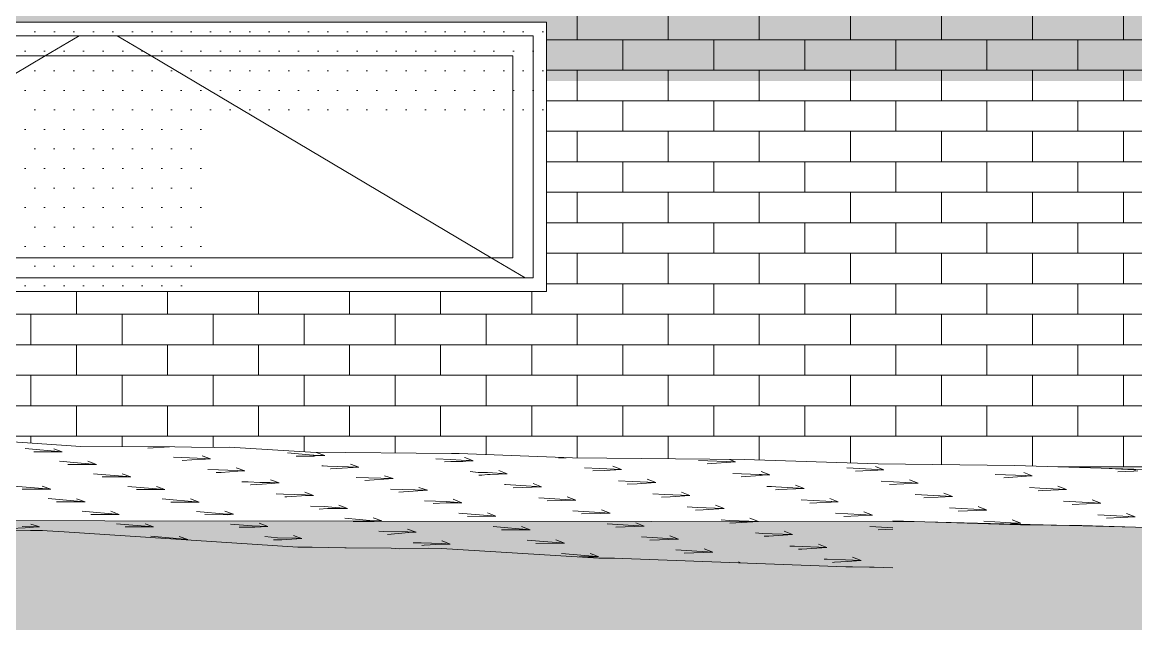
# Model space of a CAD drawing. Header units: metres. Extents: x -111189 to -108577, y -72951 to -72647.
# Drawn here: x -108848.355 to -108845.873, y -72948.398 to -72947.056 of the extents above; entities that cross this region are included whole.
import ezdxf

# ---------------------------------------------------------------- set-up
doc = ezdxf.new("R2010")
doc.units = ezdxf.units.M
doc.header["$MEASUREMENT"] = 0
doc.layers.add('00 - DESENHO 2D', color=7, linetype='Continuous')
doc.layers.add('01 - TERRENO PROPOSTO', color=7, linetype='Continuous')
pattern_1 = [(360, (-108689.58989, -72946.075524), (0.021783658, 0.043567315), [0, -0.043567315])]

# ---------------------------------------------------------------- blocks, each defined once
blk = doc.blocks.new('Corte Elem_1298_1', base_point=(-108689.5899, -72946.0755))
at = {"layer": '01 - TERRENO PROPOSTO', "color": 7, "linetype": 'Continuous', "lineweight": 13}
for p, q in [((-108848.2247, -72948.0021), (-108848.4927, -72947.9843)), ((-108848.0148, -72948.0032), (-108848.2247, -72948.0021)), ((-108848.0267, -72948.0031), (-108848.0753, -72948.0064)), ((-108847.9778, -72948.0042), (-108848.0148, -72948.0032)), ((-108847.9269, -72948.0046), (-108847.9778, -72948.0042)), ((-108847.8939, -72948.0041), (-108847.9269, -72948.0046)), ((-108847.7125, -72948.0153), (-108847.8939, -72948.0041)), ((-108848.2661, -72948.0144), (-108848.3488, -72948.0072)), ((-108848.2661, -72948.0144), (-108848.3298, -72948.0142)), ((-108848.2661, -72948.0144), (-108848.2852, -72948.0074)), ((-108847.9824, -72948.0276), (-108848.018, -72948.0265)), ((-108847.9769, -72948.0318), (-108847.999, -72948.0333)), ((-108847.948, -72948.0293), (-108847.9824, -72948.0276)), ((-108847.9467, -72948.0304), (-108847.9769, -72948.0318)), ((-108847.9353, -72948.0297), (-108847.9544, -72948.023)), ((-108847.9353, -72948.0297), (-108847.948, -72948.0293)), ((-108847.9353, -72948.0297), (-108847.9467, -72948.0304)), ((-108847.7068, -72948.0215), (-108847.7636, -72948.0167)), ((-108847.7047, -72948.0237), (-108847.7445, -72948.0239)), ((-108847.3981, -72948.018), (-108847.7125, -72948.0153)), ((-108847.7049, -72948.0215), (-108847.7068, -72948.0215)), ((-108847.6809, -72948.0222), (-108847.7049, -72948.0215)), ((-108847.7024, -72948.0235), (-108847.7047, -72948.0237)), ((-108847.6809, -72948.0222), (-108847.7024, -72948.0235)), ((-108847.6809, -72948.0222), (-108847.7, -72948.0158)), ((-108847.3995, -72948.0312), (-108847.4328, -72948.0302)), ((-108847.3768, -72948.0331), (-108847.3995, -72948.0312)), ((-108847.381, -72948.0181), (-108847.3981, -72948.018)), ((-108847.1281, -72948.0279), (-108847.381, -72948.0181)), ((-108847.3691, -72948.0269), (-108847.3692, -72948.0269)), ((-108847.3663, -72948.0279), (-108847.3691, -72948.0269)), ((-108847.3501, -72948.0341), (-108847.3663, -72948.0279)), ((-108847.1425, -72948.0273), (-108847.1593, -72948.0279)), ((-108846.7457, -72948.0317), (-108847.1281, -72948.0279)), ((-108846.7649, -72948.0365), (-108846.7783, -72948.0314)), ((-108846.4471, -72948.041), (-108846.7457, -72948.0317)), ((-108848.2319, -72948.0388), (-108848.2725, -72948.0352)), ((-108848.2326, -72948.0423), (-108848.2534, -72948.0423)), ((-108848.1898, -72948.0424), (-108848.2326, -72948.0423)), ((-108848.1898, -72948.0424), (-108848.2319, -72948.0388)), ((-108848.1898, -72948.0424), (-108848.2089, -72948.0354)), ((-108847.9179, -72948.0547), (-108847.9417, -72948.0536)), ((-108847.8763, -72948.0561), (-108847.9179, -72948.0547)), ((-108847.859, -72948.0569), (-108847.8781, -72948.05)), ((-108847.859, -72948.0569), (-108847.8763, -72948.0561)), ((-108847.6844, -72948.0458), (-108847.6873, -72948.0456)), ((-108847.675, -72948.0459), (-108847.6844, -72948.0458)), ((-108847.6046, -72948.0482), (-108847.675, -72948.0459)), ((-108847.6676, -72948.052), (-108847.6682, -72948.052)), ((-108847.6046, -72948.0482), (-108847.6676, -72948.052)), ((-108847.6046, -72948.0482), (-108847.6236, -72948.0417)), ((-108847.4, -72948.0358), (-108847.4137, -72948.0366)), ((-108847.3733, -72948.0356), (-108847.4, -72948.0358)), ((-108847.3602, -72948.0336), (-108847.3768, -72948.0331)), ((-108847.3589, -72948.0345), (-108847.3733, -72948.0356)), ((-108847.3578, -72948.0336), (-108847.3602, -72948.0336)), ((-108847.3568, -72948.0344), (-108847.3589, -72948.0345)), ((-108847.3501, -72948.0341), (-108847.3578, -72948.0336)), ((-108847.3501, -72948.0341), (-108847.3568, -72948.0344)), ((-108847.2738, -72948.0633), (-108847.2928, -72948.056)), ((-108847.0679, -72948.0518), (-108847.102, -72948.0497)), ((-108847.0572, -72948.0561), (-108847.0829, -72948.057)), ((-108847.0193, -72948.0536), (-108847.0679, -72948.0518)), ((-108847.0193, -72948.0536), (-108847.0572, -72948.0561)), ((-108847.0193, -72948.0536), (-108847.0384, -72948.0463)), ((-108846.7649, -72948.0365), (-108846.8475, -72948.0335)), ((-108846.7649, -72948.0365), (-108846.8285, -72948.0408)), ((-108846.4476, -72948.0539), (-108846.5168, -72948.05)), ((-108846.4476, -72948.0552), (-108846.4977, -72948.0574)), ((-108846.4474, -72948.0494), (-108846.4531, -72948.0472)), ((-108846.4341, -72948.0546), (-108846.4476, -72948.0539)), ((-108846.4341, -72948.0546), (-108846.4476, -72948.0552)), ((-108846.4341, -72948.0546), (-108846.4474, -72948.0494)), ((-108846.1431, -72948.0446), (-108846.4471, -72948.041)), ((-108845.8769, -72948.0527), (-108846.1431, -72948.0446)), ((-108845.8768, -72948.0545), (-108845.9315, -72948.0514)), ((-108845.836, -72948.054), (-108845.8769, -72948.0527)), ((-108845.8726, -72948.0547), (-108845.8768, -72948.0545)), ((-108848.1135, -72948.0704), (-108848.1962, -72948.0633)), ((-108848.1135, -72948.0704), (-108848.1771, -72948.0703)), ((-108848.1135, -72948.0704), (-108848.1325, -72948.0634)), ((-108847.9117, -72948.06), (-108847.9226, -72948.0605)), ((-108847.8748, -72948.0577), (-108847.9117, -72948.06)), ((-108847.859, -72948.0569), (-108847.8748, -72948.0577)), ((-108847.8515, -72948.0813), (-108847.8654, -72948.0809)), ((-108847.859, -72948.0569), (-108847.859, -72948.0569)), ((-108847.859, -72948.0569), (-108847.859, -72948.0569)), ((-108847.859, -72948.0569), (-108847.859, -72948.0569)), ((-108847.8257, -72948.0826), (-108847.8515, -72948.0813)), ((-108847.7827, -72948.0835), (-108847.8017, -72948.0767)), ((-108847.5282, -72948.0741), (-108847.6109, -72948.0715)), ((-108847.5282, -72948.0741), (-108847.5918, -72948.078)), ((-108847.5282, -72948.0741), (-108847.5473, -72948.0676)), ((-108847.339, -72948.06), (-108847.3565, -72948.0585)), ((-108847.3243, -72948.0604), (-108847.339, -72948.06)), ((-108847.3306, -72948.066), (-108847.3374, -72948.066)), ((-108847.318, -72948.065), (-108847.3306, -72948.066)), ((-108847.3179, -72948.0605), (-108847.3243, -72948.0604)), ((-108847.3119, -72948.0646), (-108847.318, -72948.065)), ((-108847.2738, -72948.0633), (-108847.3179, -72948.0605)), ((-108847.2738, -72948.0633), (-108847.3119, -72948.0646)), ((-108846.9955, -72948.0807), (-108847.0257, -72948.0788)), ((-108846.943, -72948.0826), (-108846.9955, -72948.0807)), ((-108846.943, -72948.0826), (-108846.962, -72948.0753)), ((-108846.7124, -72948.0646), (-108846.7712, -72948.0625)), ((-108846.7101, -72948.0669), (-108846.7521, -72948.0698)), ((-108846.7071, -72948.0648), (-108846.7124, -72948.0646)), ((-108846.705, -72948.0666), (-108846.7101, -72948.0669)), ((-108846.6885, -72948.0659), (-108846.7076, -72948.0584)), ((-108846.6885, -72948.0659), (-108846.7071, -72948.0648)), ((-108846.6885, -72948.0659), (-108846.705, -72948.0666)), ((-108846.3577, -72948.0844), (-108846.4404, -72948.0799)), ((-108846.3577, -72948.0844), (-108846.3768, -72948.077)), ((-108846.1178, -72948.0671), (-108846.186, -72948.0645)), ((-108846.1162, -72948.0685), (-108846.1669, -72948.0719)), ((-108846.1033, -72948.0679), (-108846.1223, -72948.0603)), ((-108846.1033, -72948.0679), (-108846.1178, -72948.0671)), ((-108846.1033, -72948.0679), (-108846.1162, -72948.0685)), ((-108845.8767, -72948.0573), (-108845.9124, -72948.059)), ((-108845.8679, -72948.0569), (-108845.8767, -72948.0573)), ((-108848.2916, -72948.0978), (-108848.3743, -72948.0906)), ((-108848.2916, -72948.0978), (-108848.3552, -72948.0976)), ((-108848.2916, -72948.0978), (-108848.3107, -72948.0908)), ((-108848.0371, -72948.0984), (-108848.1198, -72948.0913)), ((-108848.0371, -72948.0984), (-108848.1007, -72948.0983)), ((-108848.0371, -72948.0984), (-108848.0562, -72948.0914)), ((-108847.8454, -72948.0876), (-108847.8463, -72948.0876)), ((-108847.8207, -72948.0864), (-108847.8454, -72948.0876)), ((-108847.8023, -72948.0829), (-108847.8257, -72948.0826)), ((-108847.8003, -72948.0847), (-108847.8207, -72948.0864)), ((-108847.7827, -72948.0835), (-108847.8023, -72948.0829)), ((-108847.7827, -72948.0835), (-108847.8003, -72948.0847)), ((-108847.7063, -72948.1115), (-108847.7254, -72948.1043)), ((-108847.4519, -72948.1), (-108847.5346, -72948.0974)), ((-108847.4519, -72948.1), (-108847.5155, -72948.1039)), ((-108847.4519, -72948.1), (-108847.471, -72948.0936)), ((-108847.278, -72948.0874), (-108847.2801, -72948.0874)), ((-108847.1974, -72948.0925), (-108847.278, -72948.0874)), ((-108847.1974, -72948.0925), (-108847.261, -72948.0946)), ((-108847.1974, -72948.0925), (-108847.2165, -72948.0852)), ((-108846.9839, -72948.0853), (-108847.0066, -72948.0861)), ((-108846.943, -72948.0826), (-108846.9839, -72948.0853)), ((-108846.8666, -72948.1116), (-108846.8857, -72948.1043)), ((-108846.6848, -72948.0919), (-108846.6949, -72948.0915)), ((-108846.6752, -72948.0922), (-108846.6848, -72948.0919)), ((-108846.6681, -72948.0982), (-108846.6758, -72948.0988)), ((-108846.6122, -72948.0958), (-108846.6752, -72948.0922)), ((-108846.6122, -72948.0958), (-108846.6681, -72948.0982)), ((-108846.6122, -72948.0958), (-108846.6313, -72948.0883)), ((-108846.3577, -72948.0844), (-108846.4213, -72948.0873)), ((-108846.0864, -72948.095), (-108846.1096, -72948.0941)), ((-108846.0799, -72948.1008), (-108846.0905, -72948.1015)), ((-108846.0269, -72948.0983), (-108846.0864, -72948.095)), ((-108846.0269, -72948.0983), (-108846.0799, -72948.1008)), ((-108846.0269, -72948.0983), (-108846.046, -72948.0907)), ((-108848.2485, -72948.123), (-108848.2979, -72948.1186)), ((-108848.2491, -72948.1258), (-108848.2788, -72948.1257)), ((-108848.2152, -72948.1258), (-108848.2491, -72948.1258)), ((-108848.2152, -72948.1258), (-108848.2485, -72948.123)), ((-108848.2152, -72948.1258), (-108848.2343, -72948.1188)), ((-108847.9608, -72948.1264), (-108848.0435, -72948.1193)), ((-108847.9608, -72948.1264), (-108848.0244, -72948.1263)), ((-108847.9608, -72948.1264), (-108847.9799, -72948.1194)), ((-108847.7725, -72948.1085), (-108847.789, -72948.1083)), ((-108847.7241, -72948.11), (-108847.7725, -72948.1085)), ((-108847.7656, -72948.1145), (-108847.7699, -72948.1149)), ((-108847.7216, -72948.1116), (-108847.7656, -72948.1145)), ((-108847.7063, -72948.1115), (-108847.7241, -72948.11)), ((-108847.7063, -72948.1115), (-108847.7216, -72948.1116)), ((-108847.4095, -72948.1249), (-108847.4582, -72948.1233)), ((-108847.4099, -72948.128), (-108847.4391, -72948.1298)), ((-108847.3755, -72948.1278), (-108847.4099, -72948.128)), ((-108847.3755, -72948.1278), (-108847.4095, -72948.1249)), ((-108847.3755, -72948.1278), (-108847.3946, -72948.1202)), ((-108847.1211, -72948.1217), (-108847.2038, -72948.1165)), ((-108847.1211, -72948.1217), (-108847.1847, -72948.1238)), ((-108847.1211, -72948.1217), (-108847.1402, -72948.1144)), ((-108846.9231, -72948.1095), (-108846.9493, -72948.1079)), ((-108846.9106, -72948.1145), (-108846.9302, -72948.1152)), ((-108846.8666, -72948.1116), (-108846.9231, -72948.1095)), ((-108846.8666, -72948.1116), (-108846.9106, -72948.1145)), ((-108846.5358, -72948.1257), (-108846.6185, -72948.121)), ((-108846.5358, -72948.1257), (-108846.5994, -72948.1285)), ((-108846.5358, -72948.1257), (-108846.5549, -72948.1182)), ((-108846.2814, -72948.1142), (-108846.3641, -72948.1096)), ((-108846.2814, -72948.1142), (-108846.345, -72948.1171)), ((-108846.2814, -72948.1142), (-108846.3005, -72948.1067)), ((-108845.9506, -72948.1288), (-108846.0333, -72948.1242)), ((-108845.9506, -72948.1288), (-108846.0142, -72948.1318)), ((-108845.9506, -72948.1288), (-108845.9697, -72948.1212)), ((-108848.1389, -72948.1538), (-108848.2216, -72948.1467)), ((-108848.1389, -72948.1538), (-108848.2025, -72948.1537)), ((-108848.1389, -72948.1538), (-108848.158, -72948.1468)), ((-108847.8993, -72948.1531), (-108847.9671, -72948.1473)), ((-108847.8966, -72948.1544), (-108847.948, -72948.1543)), ((-108847.8844, -72948.1536), (-108847.9035, -72948.1469)), ((-108847.8844, -72948.1536), (-108847.8993, -72948.1531)), ((-108847.8844, -72948.1536), (-108847.8966, -72948.1544)), ((-108847.6824, -72948.136), (-108847.7127, -72948.1351)), ((-108847.675, -72948.1406), (-108847.6936, -72948.1419)), ((-108847.63, -72948.1404), (-108847.6824, -72948.136)), ((-108847.63, -72948.1404), (-108847.675, -72948.1406)), ((-108847.63, -72948.1404), (-108847.6491, -72948.1332)), ((-108847.2992, -72948.1579), (-108847.3819, -72948.1509)), ((-108847.2992, -72948.1579), (-108847.3183, -72948.1503)), ((-108847.0678, -72948.1494), (-108847.1274, -72948.1457)), ((-108847.0667, -72948.1516), (-108847.1083, -72948.1529)), ((-108847.0447, -72948.1508), (-108847.0678, -72948.1494)), ((-108847.0447, -72948.1508), (-108847.0667, -72948.1516)), ((-108847.0447, -72948.1508), (-108847.0638, -72948.1436)), ((-108846.8506, -72948.1384), (-108846.873, -72948.137)), ((-108846.8373, -72948.1437), (-108846.8539, -72948.1443)), ((-108846.7903, -72948.1406), (-108846.8506, -72948.1384)), ((-108846.7903, -72948.1406), (-108846.8373, -72948.1437)), ((-108846.7903, -72948.1406), (-108846.8094, -72948.1333)), ((-108846.4595, -72948.1556), (-108846.5422, -72948.1509)), ((-108846.4595, -72948.1556), (-108846.5231, -72948.1584)), ((-108846.4595, -72948.1556), (-108846.4786, -72948.1481)), ((-108846.2066, -72948.1439), (-108846.2877, -72948.1394)), ((-108846.2063, -72948.144), (-108846.2686, -72948.1469)), ((-108846.2206, -72948.1379), (-108846.2241, -72948.1365)), ((-108846.205, -72948.1439), (-108846.2206, -72948.1379)), ((-108846.205, -72948.1439), (-108846.2066, -72948.1439)), ((-108846.205, -72948.1439), (-108846.2063, -72948.144)), ((-108845.8742, -72948.1593), (-108845.9569, -72948.1546)), ((-108845.8742, -72948.1593), (-108845.8933, -72948.1517)), ((-108848.3209, -72948.1814), (-108848.3553, -72948.1807)), ((-108848.3233, -72948.1795), (-108848.3361, -72948.1754)), ((-108848.317, -72948.1816), (-108848.3233, -72948.1795)), ((-108848.0625, -72948.1818), (-108848.1452, -72948.1747)), ((-108848.0625, -72948.1818), (-108848.0816, -72948.1748)), ((-108847.8427, -72948.1794), (-108847.8908, -72948.1753)), ((-108847.8081, -72948.1805), (-108847.8427, -72948.1794)), ((-108847.8081, -72948.1805), (-108847.8364, -72948.1824)), ((-108847.8081, -72948.1805), (-108847.8272, -72948.1737)), ((-108847.5725, -72948.1678), (-108847.6363, -72948.1624)), ((-108847.5709, -72948.1694), (-108847.6172, -72948.1696)), ((-108847.5536, -72948.1679), (-108847.5727, -72948.1617)), ((-108847.5536, -72948.1679), (-108847.5725, -72948.1678)), ((-108847.5536, -72948.1679), (-108847.5709, -72948.1694)), ((-108847.2992, -72948.1579), (-108847.3628, -72948.1584)), ((-108847.2228, -72948.188), (-108847.2419, -72948.1805)), ((-108846.9684, -72948.1799), (-108847.0511, -72948.1748)), ((-108846.9684, -72948.1799), (-108847.032, -72948.1821)), ((-108846.9684, -72948.1799), (-108846.9875, -72948.1727)), ((-108846.7782, -72948.1673), (-108846.7966, -72948.1661)), ((-108846.7139, -72948.1696), (-108846.7782, -72948.1673)), ((-108846.764, -72948.1729), (-108846.7775, -72948.1734)), ((-108846.7139, -72948.1696), (-108846.764, -72948.1729)), ((-108846.7139, -72948.1696), (-108846.733, -72948.1623)), ((-108846.4524, -72948.1815), (-108846.4658, -72948.1808)), ((-108846.138, -72948.1732), (-108846.2114, -72948.1692)), ((-108846.136, -72948.1741), (-108846.1698, -72948.1756)), ((-108846.1287, -72948.1736), (-108846.1478, -72948.1662)), ((-108846.1287, -72948.1736), (-108846.138, -72948.1732)), ((-108846.1287, -72948.1736), (-108846.136, -72948.1741)), ((-108845.8742, -72948.1593), (-108845.9378, -72948.1622)), ((-108848.3492, -72948.1838), (-108848.3806, -72948.1851)), ((-108848.3205, -72948.1817), (-108848.3492, -72948.1838)), ((-108848.317, -72948.1816), (-108848.3209, -72948.1814)), ((-108848.317, -72948.1816), (-108848.3205, -72948.1817)), ((-108848.0625, -72948.1818), (-108848.1262, -72948.1817)), ((-108847.9862, -72948.2098), (-108848.0689, -72948.2027)), ((-108847.9862, -72948.2098), (-108848.0053, -72948.2028)), ((-108847.8364, -72948.1824), (-108847.8717, -72948.1823)), ((-108847.7861, -72948.2057), (-108847.8144, -72948.2033)), ((-108847.7408, -72948.2043), (-108847.7508, -72948.2007)), ((-108847.7317, -72948.2075), (-108847.7408, -72948.2043)), ((-108847.5501, -72948.1922), (-108847.56, -72948.1913)), ((-108847.4956, -72948.1926), (-108847.5501, -72948.1922)), ((-108847.4937, -72948.1942), (-108847.5409, -72948.1983)), ((-108847.4773, -72948.1932), (-108847.4964, -72948.1867)), ((-108847.4773, -72948.1932), (-108847.4956, -72948.1926)), ((-108847.4773, -72948.1932), (-108847.4937, -72948.1942)), ((-108847.2228, -72948.188), (-108847.3055, -72948.181)), ((-108847.2228, -72948.188), (-108847.2865, -72948.1885)), ((-108846.892, -72948.209), (-108846.9747, -72948.2039)), ((-108846.892, -72948.209), (-108846.9111, -72948.2017)), ((-108846.7058, -72948.1961), (-108846.7203, -72948.1952)), ((-108846.6376, -72948.1986), (-108846.7058, -72948.1961)), ((-108846.6907, -72948.2021), (-108846.7012, -72948.2025)), ((-108846.6376, -72948.1986), (-108846.6907, -72948.2021)), ((-108846.6376, -72948.1986), (-108846.6567, -72948.1913)), ((-108846.4143, -72948.1836), (-108846.4524, -72948.1815)), ((-108846.4143, -72948.1868), (-108846.4468, -72948.1882)), ((-108847.9862, -72948.2098), (-108847.998, -72948.2098)), ((-108847.7762, -72948.2103), (-108847.7954, -72948.2103)), ((-108847.7444, -72948.207), (-108847.7861, -72948.2057)), ((-108847.7429, -72948.2081), (-108847.7762, -72948.2103)), ((-108847.7372, -72948.2073), (-108847.7444, -72948.207)), ((-108847.7366, -72948.2078), (-108847.7429, -72948.2081)), ((-108847.7317, -72948.2075), (-108847.7372, -72948.2073)), ((-108847.7317, -72948.2075), (-108847.7366, -72948.2078)), ((-108847.4657, -72948.2171), (-108847.4836, -72948.2169)), ((-108847.4196, -72948.2185), (-108847.4657, -72948.2171)), ((-108847.4589, -72948.2226), (-108847.4646, -72948.2231)), ((-108847.4198, -72948.2203), (-108847.4589, -72948.2226)), ((-108847.419, -72948.213), (-108847.42, -72948.2127)), ((-108847.4009, -72948.2201), (-108847.4198, -72948.2203)), ((-108847.4009, -72948.2201), (-108847.4196, -72948.2185)), ((-108847.4009, -72948.2201), (-108847.419, -72948.213)), ((-108847.1465, -72948.2181), (-108847.2292, -72948.2111)), ((-108847.1465, -72948.2181), (-108847.2101, -72948.2186)), ((-108847.1465, -72948.2181), (-108847.1656, -72948.2106)), ((-108846.892, -72948.209), (-108846.9557, -72948.2112)), ((-108846.6333, -72948.225), (-108846.6439, -72948.2243)), ((-108846.5612, -72948.2276), (-108846.6333, -72948.225)), ((-108846.5612, -72948.2276), (-108846.6174, -72948.2313)), ((-108846.5612, -72948.2276), (-108846.5803, -72948.2203)), ((-108847.0746, -72948.2478), (-108847.1529, -72948.2412)), ((-108847.074, -72948.2482), (-108847.1138, -72948.2486)), ((-108847.079, -72948.2447), (-108847.0892, -72948.2407)), ((-108847.0757, -72948.2459), (-108847.079, -72948.2447)), ((-108847.0702, -72948.2479), (-108847.0757, -72948.2459)), ((-108847.0731, -72948.2479), (-108847.0746, -72948.2478)), ((-108847.0727, -72948.2481), (-108847.074, -72948.2482)), ((-108847.0702, -72948.2479), (-108847.0731, -72948.2479)), ((-108847.0702, -72948.2479), (-108847.0727, -72948.2481)), ((-108846.8157, -72948.2381), (-108846.8984, -72948.233)), ((-108846.8157, -72948.2381), (-108846.8793, -72948.2403)), ((-108846.8157, -72948.2381), (-108846.8348, -72948.2308)), ((-108846.6174, -72948.2313), (-108846.6249, -72948.2316)), ((-108846.5609, -72948.2538), (-108846.5676, -72948.2534)), ((-108846.5196, -72948.2553), (-108846.5609, -72948.2538)), ((-108846.4849, -72948.2565), (-108846.504, -72948.2493)), ((-108846.7535, -72948.2618), (-108846.7584, -72948.2599)), ((-108846.5441, -72948.2605), (-108846.5485, -72948.2607)), ((-108846.5162, -72948.2587), (-108846.5441, -72948.2605)), ((-108846.4849, -72948.2565), (-108846.5196, -72948.2553)), ((-108846.4849, -72948.2565), (-108846.5162, -72948.2587))]:
    blk.add_line(p, q, dxfattribs=at)
at = {"layer": '01 - TERRENO PROPOSTO', "color": 7, "linetype": 'Continuous', "lineweight": 20, "flags": 128}
for points in [[(-108846.4143, -72948.2727), (-108846.4559, -72948.2714), (-108846.4666, -72948.2711), (-108846.5039, -72948.2708), (-108846.5187, -72948.2706), (-108847.017, -72948.252), (-108847.0348, -72948.2513), (-108847.0685, -72948.2513), (-108847.0698, -72948.2513), (-108847.4208, -72948.2297), (-108847.4506, -72948.2294), (-108847.515, -72948.2304), (-108847.5329, -72948.2293), (-108847.6328, -72948.2286), (-108847.6363, -72948.2287), (-108847.7086, -72948.2268), (-108847.7142, -72948.2268), (-108847.7182, -72948.2267), (-108847.7412, -72948.2266), (-108848.2622, -72948.1926), (-108848.3, -72948.1901), (-108848.3105, -72948.1898), (-108848.3368, -72948.1899), (-108848.4834, -72948.1868)], [(-108846.4143, -72948.1684), (-108846.1296, -72948.1768), (-108845.9927, -72948.1784), (-108845.8729, -72948.1821), (-108845.5854, -72948.1904)]]:
    blk.add_lwpolyline(points, dxfattribs=at)
blk = doc.blocks.new('*X1972', base_point=(-108689.5899, -72946.0755))
at = {"color": 254, "linetype": 'Continuous', "lineweight": 13}
for p, q in [((-108847.1179, -72947.0955), (-108847.1179, -72947.0275)), ((-108846.9149, -72947.0955), (-108846.9149, -72947.0275)), ((-108846.7119, -72947.0955), (-108846.7119, -72947.0275)), ((-108846.5089, -72947.0955), (-108846.5089, -72947.0275)), ((-108846.3059, -72947.0955), (-108846.3059, -72947.0275)), ((-108846.1029, -72947.0955), (-108846.1029, -72947.0275)), ((-108845.8999, -72947.0955), (-108845.8999, -72947.0275)), ((-108847.1865, -72947.0955), (-108847.1179, -72947.0955)), ((-108847.1179, -72947.0955), (-108846.9149, -72947.0955)), ((-108847.0164, -72947.0955), (-108847.0164, -72947.1635)), ((-108846.9149, -72947.0955), (-108846.7119, -72947.0955)), ((-108846.8134, -72947.0955), (-108846.8134, -72947.1635)), ((-108846.7119, -72947.0955), (-108846.5089, -72947.0955)), ((-108846.6104, -72947.0955), (-108846.6104, -72947.1635)), ((-108846.5089, -72947.0955), (-108846.3059, -72947.0955)), ((-108846.4074, -72947.0955), (-108846.4074, -72947.1635)), ((-108846.3059, -72947.0955), (-108846.1029, -72947.0955)), ((-108846.2044, -72947.0955), (-108846.2044, -72947.1635)), ((-108846.1029, -72947.0955), (-108845.8999, -72947.0955)), ((-108846.0014, -72947.0955), (-108846.0014, -72947.1635)), ((-108845.8999, -72947.0955), (-108845.836, -72947.0955)), ((-108847.1865, -72947.1635), (-108847.1179, -72947.1635)), ((-108847.1179, -72947.1635), (-108846.9149, -72947.1635)), ((-108847.1179, -72947.2315), (-108847.1179, -72947.1635)), ((-108846.9149, -72947.1635), (-108846.7119, -72947.1635)), ((-108846.9149, -72947.2315), (-108846.9149, -72947.1635)), ((-108846.7119, -72947.1635), (-108846.5089, -72947.1635)), ((-108846.7119, -72947.2315), (-108846.7119, -72947.1635)), ((-108846.5089, -72947.1635), (-108846.3059, -72947.1635)), ((-108846.5089, -72947.2315), (-108846.5089, -72947.1635)), ((-108846.3059, -72947.1635), (-108846.1029, -72947.1635)), ((-108846.3059, -72947.2315), (-108846.3059, -72947.1635)), ((-108846.1029, -72947.1635), (-108845.8999, -72947.1635)), ((-108846.1029, -72947.2315), (-108846.1029, -72947.1635)), ((-108845.8999, -72947.1635), (-108845.836, -72947.1635)), ((-108845.8999, -72947.2315), (-108845.8999, -72947.1635)), ((-108847.1865, -72947.2315), (-108847.1179, -72947.2315)), ((-108847.1179, -72947.2315), (-108846.9149, -72947.2315)), ((-108847.0164, -72947.2315), (-108847.0164, -72947.2995)), ((-108846.9149, -72947.2315), (-108846.7119, -72947.2315)), ((-108846.8134, -72947.2315), (-108846.8134, -72947.2995)), ((-108846.7119, -72947.2315), (-108846.5089, -72947.2315)), ((-108846.6104, -72947.2315), (-108846.6104, -72947.2995)), ((-108846.5089, -72947.2315), (-108846.3059, -72947.2315)), ((-108846.4074, -72947.2315), (-108846.4074, -72947.2995)), ((-108846.3059, -72947.2315), (-108846.1029, -72947.2315)), ((-108846.2044, -72947.2315), (-108846.2044, -72947.2995)), ((-108846.1029, -72947.2315), (-108845.8999, -72947.2315)), ((-108846.0014, -72947.2315), (-108846.0014, -72947.2995)), ((-108845.8999, -72947.2315), (-108845.836, -72947.2315)), ((-108847.1865, -72947.2995), (-108847.1179, -72947.2995)), ((-108847.1179, -72947.2995), (-108846.9149, -72947.2995)), ((-108847.1179, -72947.3675), (-108847.1179, -72947.2995)), ((-108846.9149, -72947.2995), (-108846.7119, -72947.2995)), ((-108846.9149, -72947.3675), (-108846.9149, -72947.2995)), ((-108846.7119, -72947.2995), (-108846.5089, -72947.2995)), ((-108846.7119, -72947.3675), (-108846.7119, -72947.2995)), ((-108846.5089, -72947.2995), (-108846.3059, -72947.2995)), ((-108846.5089, -72947.3675), (-108846.5089, -72947.2995)), ((-108846.3059, -72947.2995), (-108846.1029, -72947.2995)), ((-108846.3059, -72947.3675), (-108846.3059, -72947.2995)), ((-108846.1029, -72947.2995), (-108845.8999, -72947.2995)), ((-108846.1029, -72947.3675), (-108846.1029, -72947.2995)), ((-108845.8999, -72947.2995), (-108845.836, -72947.2995)), ((-108845.8999, -72947.3675), (-108845.8999, -72947.2995)), ((-108847.1865, -72947.3675), (-108847.1179, -72947.3675)), ((-108847.1179, -72947.3675), (-108846.9149, -72947.3675)), ((-108847.0164, -72947.3675), (-108847.0164, -72947.4355)), ((-108846.9149, -72947.3675), (-108846.7119, -72947.3675)), ((-108846.8134, -72947.3675), (-108846.8134, -72947.4355)), ((-108846.7119, -72947.3675), (-108846.5089, -72947.3675)), ((-108846.6104, -72947.3675), (-108846.6104, -72947.4355)), ((-108846.5089, -72947.3675), (-108846.3059, -72947.3675)), ((-108846.4074, -72947.3675), (-108846.4074, -72947.4355)), ((-108846.3059, -72947.3675), (-108846.1029, -72947.3675)), ((-108846.2044, -72947.3675), (-108846.2044, -72947.4355)), ((-108846.1029, -72947.3675), (-108845.8999, -72947.3675)), ((-108846.0014, -72947.3675), (-108846.0014, -72947.4355)), ((-108845.8999, -72947.3675), (-108845.836, -72947.3675)), ((-108847.1865, -72947.4355), (-108847.1179, -72947.4355)), ((-108847.1179, -72947.4355), (-108846.9149, -72947.4355)), ((-108847.1179, -72947.5035), (-108847.1179, -72947.4355)), ((-108846.9149, -72947.4355), (-108846.7119, -72947.4355)), ((-108846.9149, -72947.5035), (-108846.9149, -72947.4355)), ((-108846.7119, -72947.4355), (-108846.5089, -72947.4355)), ((-108846.7119, -72947.5035), (-108846.7119, -72947.4355)), ((-108846.5089, -72947.4355), (-108846.3059, -72947.4355)), ((-108846.5089, -72947.5035), (-108846.5089, -72947.4355)), ((-108846.3059, -72947.4355), (-108846.1029, -72947.4355)), ((-108846.3059, -72947.5035), (-108846.3059, -72947.4355)), ((-108846.1029, -72947.4355), (-108845.8999, -72947.4355)), ((-108846.1029, -72947.5035), (-108846.1029, -72947.4355)), ((-108845.8999, -72947.4355), (-108845.836, -72947.4355)), ((-108845.8999, -72947.5035), (-108845.8999, -72947.4355)), ((-108847.1865, -72947.5035), (-108847.1179, -72947.5035)), ((-108847.1179, -72947.5035), (-108846.9149, -72947.5035)), ((-108847.0164, -72947.5035), (-108847.0164, -72947.5715)), ((-108846.9149, -72947.5035), (-108846.7119, -72947.5035)), ((-108846.8134, -72947.5035), (-108846.8134, -72947.5715)), ((-108846.7119, -72947.5035), (-108846.5089, -72947.5035)), ((-108846.6104, -72947.5035), (-108846.6104, -72947.5715)), ((-108846.5089, -72947.5035), (-108846.3059, -72947.5035)), ((-108846.4074, -72947.5035), (-108846.4074, -72947.5715)), ((-108846.3059, -72947.5035), (-108846.1029, -72947.5035)), ((-108846.2044, -72947.5035), (-108846.2044, -72947.5715)), ((-108846.1029, -72947.5035), (-108845.8999, -72947.5035)), ((-108846.0014, -72947.5035), (-108846.0014, -72947.5715)), ((-108845.8999, -72947.5035), (-108845.836, -72947.5035)), ((-108847.1865, -72947.5715), (-108847.1179, -72947.5715)), ((-108847.1179, -72947.5715), (-108846.9149, -72947.5715)), ((-108847.1179, -72947.6395), (-108847.1179, -72947.5715)), ((-108846.9149, -72947.5715), (-108846.7119, -72947.5715)), ((-108846.9149, -72947.6395), (-108846.9149, -72947.5715)), ((-108846.7119, -72947.5715), (-108846.5089, -72947.5715)), ((-108846.7119, -72947.6395), (-108846.7119, -72947.5715)), ((-108846.5089, -72947.5715), (-108846.3059, -72947.5715)), ((-108846.5089, -72947.6395), (-108846.5089, -72947.5715)), ((-108846.3059, -72947.5715), (-108846.1029, -72947.5715)), ((-108846.3059, -72947.6395), (-108846.3059, -72947.5715)), ((-108846.1029, -72947.5715), (-108845.8999, -72947.5715)), ((-108846.1029, -72947.6395), (-108846.1029, -72947.5715)), ((-108845.8999, -72947.5715), (-108845.836, -72947.5715)), ((-108845.8999, -72947.6395), (-108845.8999, -72947.5715)), ((-108848.2344, -72947.6564), (-108848.2344, -72947.7075)), ((-108848.0314, -72947.6564), (-108848.0314, -72947.7075)), ((-108847.8284, -72947.6564), (-108847.8284, -72947.7075)), ((-108847.6254, -72947.6564), (-108847.6254, -72947.7075)), ((-108847.4224, -72947.6564), (-108847.4224, -72947.7075)), ((-108847.2194, -72947.6564), (-108847.2194, -72947.7075)), ((-108847.1865, -72947.6395), (-108847.1179, -72947.6395)), ((-108847.1179, -72947.6395), (-108846.9149, -72947.6395)), ((-108847.0164, -72947.6395), (-108847.0164, -72947.7075)), ((-108846.9149, -72947.6395), (-108846.7119, -72947.6395)), ((-108846.8134, -72947.6395), (-108846.8134, -72947.7075)), ((-108846.7119, -72947.6395), (-108846.5089, -72947.6395)), ((-108846.6104, -72947.6395), (-108846.6104, -72947.7075)), ((-108846.5089, -72947.6395), (-108846.3059, -72947.6395)), ((-108846.4074, -72947.6395), (-108846.4074, -72947.7075)), ((-108846.3059, -72947.6395), (-108846.1029, -72947.6395)), ((-108846.2044, -72947.6395), (-108846.2044, -72947.7075)), ((-108846.1029, -72947.6395), (-108845.8999, -72947.6395)), ((-108846.0014, -72947.6395), (-108846.0014, -72947.7075)), ((-108845.8999, -72947.6395), (-108845.836, -72947.6395)), ((-108848.5389, -72947.7075), (-108848.3359, -72947.7075)), ((-108848.3359, -72947.7075), (-108848.1329, -72947.7075)), ((-108848.3359, -72947.7755), (-108848.3359, -72947.7075)), ((-108848.1329, -72947.7075), (-108847.9299, -72947.7075)), ((-108848.1329, -72947.7755), (-108848.1329, -72947.7075)), ((-108847.9299, -72947.7075), (-108847.7269, -72947.7075)), ((-108847.9299, -72947.7755), (-108847.9299, -72947.7075)), ((-108847.7269, -72947.7075), (-108847.5239, -72947.7075)), ((-108847.7269, -72947.7755), (-108847.7269, -72947.7075)), ((-108847.5239, -72947.7075), (-108847.3209, -72947.7075)), ((-108847.5239, -72947.7755), (-108847.5239, -72947.7075)), ((-108847.3209, -72947.7075), (-108847.1179, -72947.7075)), ((-108847.3209, -72947.7755), (-108847.3209, -72947.7075)), ((-108847.1179, -72947.7075), (-108846.9149, -72947.7075)), ((-108847.1179, -72947.7755), (-108847.1179, -72947.7075)), ((-108846.9149, -72947.7075), (-108846.7119, -72947.7075)), ((-108846.9149, -72947.7755), (-108846.9149, -72947.7075)), ((-108846.7119, -72947.7075), (-108846.5089, -72947.7075)), ((-108846.7119, -72947.7755), (-108846.7119, -72947.7075)), ((-108846.5089, -72947.7075), (-108846.3059, -72947.7075)), ((-108846.5089, -72947.7755), (-108846.5089, -72947.7075)), ((-108846.3059, -72947.7075), (-108846.1029, -72947.7075)), ((-108846.3059, -72947.7755), (-108846.3059, -72947.7075)), ((-108846.1029, -72947.7075), (-108845.8999, -72947.7075)), ((-108846.1029, -72947.7755), (-108846.1029, -72947.7075)), ((-108845.8999, -72947.7075), (-108845.836, -72947.7075)), ((-108845.8999, -72947.7755), (-108845.8999, -72947.7075)), ((-108848.5389, -72947.7755), (-108848.3359, -72947.7755)), ((-108848.3359, -72947.7755), (-108848.1329, -72947.7755)), ((-108848.2344, -72947.7755), (-108848.2344, -72947.8435)), ((-108848.1329, -72947.7755), (-108847.9299, -72947.7755)), ((-108848.0314, -72947.7755), (-108848.0314, -72947.8435)), ((-108847.9299, -72947.7755), (-108847.7269, -72947.7755)), ((-108847.8284, -72947.7755), (-108847.8284, -72947.8435)), ((-108847.7269, -72947.7755), (-108847.5239, -72947.7755)), ((-108847.6254, -72947.7755), (-108847.6254, -72947.8435)), ((-108847.5239, -72947.7755), (-108847.3209, -72947.7755)), ((-108847.4224, -72947.7755), (-108847.4224, -72947.8435)), ((-108847.3209, -72947.7755), (-108847.1179, -72947.7755)), ((-108847.2194, -72947.7755), (-108847.2194, -72947.8435)), ((-108847.1179, -72947.7755), (-108846.9149, -72947.7755)), ((-108847.0164, -72947.7755), (-108847.0164, -72947.8435)), ((-108846.9149, -72947.7755), (-108846.7119, -72947.7755)), ((-108846.8134, -72947.7755), (-108846.8134, -72947.8435)), ((-108846.7119, -72947.7755), (-108846.5089, -72947.7755)), ((-108846.6104, -72947.7755), (-108846.6104, -72947.8435)), ((-108846.5089, -72947.7755), (-108846.3059, -72947.7755)), ((-108846.4074, -72947.7755), (-108846.4074, -72947.8435)), ((-108846.3059, -72947.7755), (-108846.1029, -72947.7755)), ((-108846.2044, -72947.7755), (-108846.2044, -72947.8435)), ((-108846.1029, -72947.7755), (-108845.8999, -72947.7755)), ((-108846.0014, -72947.7755), (-108846.0014, -72947.8435)), ((-108845.8999, -72947.7755), (-108845.836, -72947.7755)), ((-108848.5389, -72947.8435), (-108848.3359, -72947.8435)), ((-108848.3359, -72947.8435), (-108848.1329, -72947.8435)), ((-108848.3359, -72947.9115), (-108848.3359, -72947.8435)), ((-108848.1329, -72947.8435), (-108847.9299, -72947.8435)), ((-108848.1329, -72947.9115), (-108848.1329, -72947.8435)), ((-108847.9299, -72947.8435), (-108847.7269, -72947.8435)), ((-108847.9299, -72947.9115), (-108847.9299, -72947.8435)), ((-108847.7269, -72947.8435), (-108847.5239, -72947.8435)), ((-108847.7269, -72947.9115), (-108847.7269, -72947.8435)), ((-108847.5239, -72947.8435), (-108847.3209, -72947.8435)), ((-108847.5239, -72947.9115), (-108847.5239, -72947.8435)), ((-108847.3209, -72947.8435), (-108847.1179, -72947.8435)), ((-108847.3209, -72947.9115), (-108847.3209, -72947.8435)), ((-108847.1179, -72947.8435), (-108846.9149, -72947.8435)), ((-108847.1179, -72947.9115), (-108847.1179, -72947.8435)), ((-108846.9149, -72947.8435), (-108846.7119, -72947.8435)), ((-108846.9149, -72947.9115), (-108846.9149, -72947.8435)), ((-108846.7119, -72947.8435), (-108846.5089, -72947.8435)), ((-108846.7119, -72947.9115), (-108846.7119, -72947.8435)), ((-108846.5089, -72947.8435), (-108846.3059, -72947.8435)), ((-108846.5089, -72947.9115), (-108846.5089, -72947.8435)), ((-108846.3059, -72947.8435), (-108846.1029, -72947.8435)), ((-108846.3059, -72947.9115), (-108846.3059, -72947.8435)), ((-108846.1029, -72947.8435), (-108845.8999, -72947.8435)), ((-108846.1029, -72947.9115), (-108846.1029, -72947.8435)), ((-108845.8999, -72947.8435), (-108845.836, -72947.8435)), ((-108845.8999, -72947.9115), (-108845.8999, -72947.8435)), ((-108848.5389, -72947.9115), (-108848.3359, -72947.9115)), ((-108848.3359, -72947.9115), (-108848.1329, -72947.9115)), ((-108848.2344, -72947.9115), (-108848.2344, -72947.9795)), ((-108848.1329, -72947.9115), (-108847.9299, -72947.9115)), ((-108848.0314, -72947.9115), (-108848.0314, -72947.9795)), ((-108847.9299, -72947.9115), (-108847.7269, -72947.9115)), ((-108847.8284, -72947.9115), (-108847.8284, -72947.9795)), ((-108847.7269, -72947.9115), (-108847.5239, -72947.9115)), ((-108847.6254, -72947.9115), (-108847.6254, -72947.9795)), ((-108847.5239, -72947.9115), (-108847.3209, -72947.9115)), ((-108847.4224, -72947.9115), (-108847.4224, -72947.9795)), ((-108847.3209, -72947.9115), (-108847.1179, -72947.9115)), ((-108847.2194, -72947.9115), (-108847.2194, -72947.9795)), ((-108847.1179, -72947.9115), (-108846.9149, -72947.9115)), ((-108847.0164, -72947.9115), (-108847.0164, -72947.9795)), ((-108846.9149, -72947.9115), (-108846.7119, -72947.9115)), ((-108846.8134, -72947.9115), (-108846.8134, -72947.9795)), ((-108846.7119, -72947.9115), (-108846.5089, -72947.9115)), ((-108846.6104, -72947.9115), (-108846.6104, -72947.9795)), ((-108846.5089, -72947.9115), (-108846.3059, -72947.9115)), ((-108846.4074, -72947.9115), (-108846.4074, -72947.9795)), ((-108846.3059, -72947.9115), (-108846.1029, -72947.9115)), ((-108846.2044, -72947.9115), (-108846.2044, -72947.9795)), ((-108846.1029, -72947.9115), (-108845.8999, -72947.9115)), ((-108846.0014, -72947.9115), (-108846.0014, -72947.9795)), ((-108845.8999, -72947.9115), (-108845.836, -72947.9115)), ((-108848.5389, -72947.9795), (-108848.3359, -72947.9795)), ((-108848.3359, -72947.9795), (-108848.1329, -72947.9795)), ((-108848.3359, -72947.9947), (-108848.3359, -72947.9795)), ((-108848.1329, -72947.9795), (-108847.9299, -72947.9795)), ((-108848.1329, -72948.0026), (-108848.1329, -72947.9795)), ((-108847.9299, -72947.9795), (-108847.7269, -72947.9795)), ((-108847.9299, -72948.0045), (-108847.9299, -72947.9795)), ((-108847.7269, -72947.9795), (-108847.5239, -72947.9795)), ((-108847.7269, -72948.0144), (-108847.7269, -72947.9795)), ((-108847.5239, -72947.9795), (-108847.3209, -72947.9795)), ((-108847.5239, -72948.0169), (-108847.5239, -72947.9795)), ((-108847.3209, -72947.9795), (-108847.1179, -72947.9795)), ((-108847.3209, -72948.0204), (-108847.3209, -72947.9795)), ((-108847.1179, -72947.9795), (-108846.9149, -72947.9795)), ((-108847.1179, -72948.028), (-108847.1179, -72947.9795)), ((-108846.9149, -72947.9795), (-108846.7119, -72947.9795)), ((-108846.9149, -72948.03), (-108846.9149, -72947.9795)), ((-108846.7119, -72947.9795), (-108846.5089, -72947.9795)), ((-108846.7119, -72948.0328), (-108846.7119, -72947.9795)), ((-108846.5089, -72947.9795), (-108846.3059, -72947.9795)), ((-108846.5089, -72948.0391), (-108846.5089, -72947.9795)), ((-108846.3059, -72947.9795), (-108846.1029, -72947.9795)), ((-108846.3059, -72948.0427), (-108846.3059, -72947.9795)), ((-108846.1029, -72947.9795), (-108845.8999, -72947.9795)), ((-108846.1029, -72948.0458), (-108846.1029, -72947.9795)), ((-108845.8999, -72947.9795), (-108845.836, -72947.9795)), ((-108845.8999, -72948.0475), (-108845.8999, -72947.9795)), ((-108846.0462, -72948.0475), (-108845.8999, -72948.0475)), ((-108846.0014, -72948.0475), (-108846.0014, -72948.0489)), ((-108845.8999, -72948.0475), (-108845.836, -72948.0475))]:
    blk.add_line(p, q, dxfattribs=at)
blk = doc.blocks.new('Corte Elem_1301_1', base_point=(-108689.5899, -72946.0755))
at = {"linetype": 'Continuous', "lineweight": 13}
h = blk.add_hatch(dxfattribs=at)
h.set_pattern_fill('DOTS_0001', color=251, style=0, pattern_type=2)
h.set_pattern_definition(pattern_1)
h.paths.add_polyline_path([(-108850.536, -72946.4956), (-108850.536, -72947.9541), (-108850.4218, -72947.9543), (-108850.4218, -72947.5992), (-108849.1854, -72947.5992), (-108849.1854, -72947.0564), (-108847.1865, -72947.0564), (-108847.1865, -72947.1876), (-108845.836, -72947.1876), (-108845.836, -72946.4956)])
at = {"lineweight": 0}
blk.add_blockref('*X1972', (-108689.5899, -72946.0755), dxfattribs=at)
blk = doc.blocks.new('Corte Elem_1426_1', base_point=(-108689.5899, -72946.0755))
at = {"linetype": 'Continuous', "lineweight": 13}
h = blk.add_hatch(dxfattribs=at)
h.set_pattern_fill('DOTS_0001', color=251, style=0, pattern_type=2)
h.set_pattern_definition(pattern_1)
h.paths.add_polyline_path([(-108849.1854, -72947.0564), (-108849.1854, -72947.0864), (-108849.1554, -72947.0864), (-108847.2165, -72947.0864), (-108847.1865, -72947.0864), (-108847.1865, -72947.0564)])
h = blk.add_hatch(dxfattribs=at)
h.set_pattern_fill('DOTS_0001', color=251, style=0, pattern_type=2)
h.set_pattern_definition(pattern_1)
h.paths.add_polyline_path([(-108849.1854, -72947.0864), (-108849.1854, -72947.6264), (-108849.1554, -72947.6264), (-108849.1554, -72947.0864)])
h = blk.add_hatch(dxfattribs=at)
h.set_pattern_fill('DOTS_0001', color=251, style=0, pattern_type=2)
h.set_pattern_definition(pattern_1)
h.paths.add_polyline_path([(-108849.1554, -72947.1314), (-108849.1104, -72947.1314), (-108847.2615, -72947.1314), (-108847.2165, -72947.1314), (-108847.2165, -72947.0864), (-108849.1554, -72947.0864)])
h = blk.add_hatch(dxfattribs=at)
h.set_pattern_fill('DOTS_0001', color=251, style=0, pattern_type=2)
h.set_pattern_definition(pattern_1)
h.paths.add_polyline_path([(-108847.1865, -72947.0864), (-108847.2165, -72947.0864), (-108847.2165, -72947.2648), (-108847.1865, -72947.2648)])
h = blk.add_hatch(dxfattribs=at)
h.set_pattern_fill('DOTS_0001', color=251, style=0, pattern_type=2)
h.set_pattern_definition(pattern_1)
h.paths.add_polyline_path([(-108849.1104, -72947.1314), (-108849.1554, -72947.1314), (-108849.1554, -72947.5814), (-108849.1104, -72947.5814)])
h = blk.add_hatch(dxfattribs=at)
h.set_pattern_fill('DOTS_0001', color=251, style=0, pattern_type=2)
h.set_pattern_definition(pattern_1)
h.paths.add_polyline_path([(-108849.1104, -72947.1314), (-108849.1104, -72947.5814), (-108847.9425, -72947.5814), (-108847.9425, -72947.2905), (-108847.2615, -72947.2905), (-108847.2615, -72947.1314)])
h = blk.add_hatch(dxfattribs=at)
h.set_pattern_fill('DOTS_0001', color=251, style=0, pattern_type=2)
h.set_pattern_definition(pattern_1)
h.paths.add_polyline_path([(-108847.2615, -72947.2828), (-108847.2165, -72947.2828), (-108847.2165, -72947.1314), (-108847.2615, -72947.1314)])
h = blk.add_hatch(dxfattribs=at)
h.set_pattern_fill('DOTS_0001', color=251, style=0, pattern_type=2)
h.set_pattern_definition(pattern_1)
h.paths.add_polyline_path([(-108849.1554, -72947.6264), (-108847.9495, -72947.6264), (-108847.9495, -72947.5814), (-108849.1554, -72947.5814)])
h = blk.add_hatch(dxfattribs=at)
h.set_pattern_fill('DOTS_0001', color=251, style=0, pattern_type=2)
h.set_pattern_definition(pattern_1)
h.paths.add_polyline_path([(-108849.1854, -72947.6264), (-108849.1854, -72947.6564), (-108847.9658, -72947.6564), (-108847.9658, -72947.6264)])
at = {"color": 7, "linetype": 'Continuous', "lineweight": 13}
for p, q in [((-108849.1854, -72947.0564), (-108847.1865, -72947.0564)), ((-108849.1854, -72947.6564), (-108849.1854, -72947.0564)), ((-108847.1865, -72947.0564), (-108847.1865, -72947.6564)), ((-108849.1554, -72947.6264), (-108849.1554, -72947.0864)), ((-108849.1554, -72947.0864), (-108847.2165, -72947.0864)), ((-108848.304, -72947.1314), (-108848.2281, -72947.0864)), ((-108848.068, -72947.1314), (-108848.1438, -72947.0864)), ((-108847.2165, -72947.0864), (-108847.2165, -72947.6264)), ((-108849.1104, -72947.5814), (-108849.1104, -72947.1314)), ((-108849.1104, -72947.1314), (-108847.2615, -72947.1314)), ((-108849.0624, -72947.5814), (-108848.304, -72947.1314)), ((-108847.3095, -72947.5814), (-108848.068, -72947.1314)), ((-108847.2615, -72947.1314), (-108847.2615, -72947.5814)), ((-108849.1383, -72947.6264), (-108849.0624, -72947.5814)), ((-108847.2615, -72947.5814), (-108849.1104, -72947.5814)), ((-108847.2337, -72947.6264), (-108847.3095, -72947.5814)), ((-108847.2165, -72947.6264), (-108849.1554, -72947.6264)), ((-108847.1865, -72947.6564), (-108849.1854, -72947.6564))]:
    blk.add_line(p, q, dxfattribs=at)

msp = doc.modelspace()

# ---------------------------------------------------------------- hatches: boundary and pattern name
at = {"layer": '00 - DESENHO 2D', "linetype": 'Continuous', "lineweight": 13}
msp.add_hatch(color=251, dxfattribs=at).paths.add_polyline_path([(-108861.3903, -72951.1828), (-108861.3888, -72947.92), (-108860.7951, -72947.9203), (-108860.7951, -72946.4203), (-108860.5951, -72946.4203), (-108860.5951, -72948.0253), (-108858.8253, -72948.0125), (-108855.786, -72948.0112), (-108855.786, -72947.9655), (-108855.636, -72947.9655), (-108855.636, -72948.0583), (-108855.4706, -72948.0324), (-108853.38, -72948.0202), (-108851.3362, -72948.0583), (-108849.8907, -72948.0852), (-108848.7814, -72948.1675), (-108846.3426, -72948.1705), (-108844.7581, -72948.2104), (-108843.6782, -72948.2008), (-108842.7876, -72948.2465), (-108841.8742, -72948.2675), (-108840.9839, -72948.2465), (-108840.9839, -72946.7468), (-108840.7818, -72946.7468), (-108840.7818, -72951.1828)])

# ---------------------------------------------------------------- linework, layer by layer
at = {"layer": '00 - DESENHO 2D', "color": 7, "linetype": 'Continuous', "lineweight": 20, "flags": 128}
msp.add_lwpolyline([(-108840.7818, -72951.1828), (-108861.3903, -72951.1828), (-108861.3888, -72947.92), (-108860.7951, -72947.9203), (-108860.7951, -72946.4203), (-108860.5951, -72946.4203), (-108860.5951, -72948.0253), (-108858.8253, -72948.0125), (-108855.786, -72948.0112), (-108855.786, -72947.9655), (-108855.636, -72947.9655), (-108855.636, -72948.0583), (-108855.4706, -72948.0324), (-108853.38, -72948.0202), (-108851.3362, -72948.0583), (-108849.8907, -72948.0852), (-108848.7814, -72948.1675), (-108846.3426, -72948.1705), (-108844.7581, -72948.2104)], dxfattribs=at)

# ---------------------------------------------------------------- block references
at = {"lineweight": 0}
for name in ['Corte Elem_1301_1', 'Corte Elem_1426_1']:
    msp.add_blockref(name, (-108689.5899, -72946.0755), dxfattribs=at)
at = {"layer": '01 - TERRENO PROPOSTO', "lineweight": 0}
msp.add_blockref('Corte Elem_1298_1', (-108689.5899, -72946.0755), dxfattribs=at)

doc.saveas('drawing.dxf')
